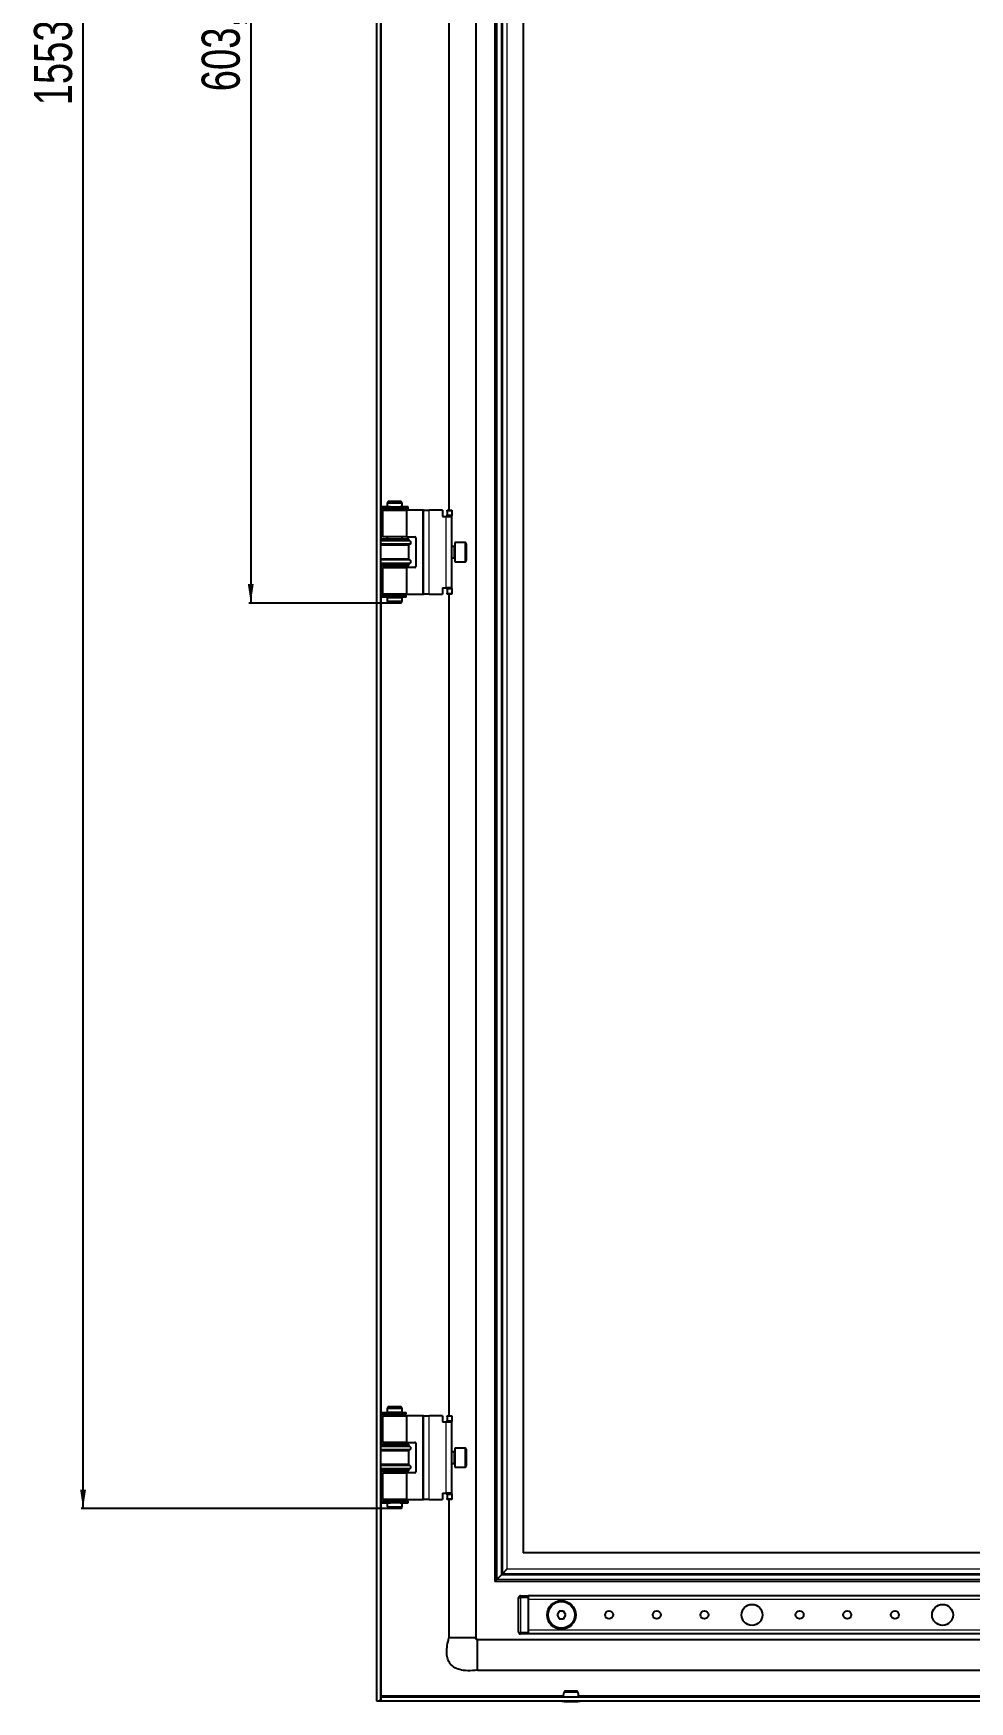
# Model space of a CAD drawing. Header units: millimetres. Extents: x -591 to 1706, y -1269 to 978.
# Drawn here: x 738 to 1229, y -978 to -103 of the extents above; entities that cross this region are included whole.
import ezdxf

# ---------------------------------------------------------------- set-up
doc = ezdxf.new("R2010")
doc.units = ezdxf.units.MM
doc.layers.add('FORMAT', color=7, linetype='Continuous')
doc.styles.add('SLDTEXTSTYLE0', font='TXT', dxfattribs={"width": 0.75})
doc.dimstyles.new('SLDDIMSTYLE0', dxfattribs={"dimtxt": 20, "dimasz": 10, "dimexe": 0, "dimexo": 0.0625, "dimgap": 5, "dimtad": 2, "dimdec": 1, "dimrnd": 1e-09, "dimzin": 12, "dimdsep": 46, "dimtxsty": 'SLDTEXTSTYLE0', "dimsah": 1, "dimcen": 0.09, "dimadec": 0, "dimazin": 3, "dimtfac": 1, "dimtofl": 0, "dimtmove": 0, "dimatfit": 3, "dimfxl": 0, "dimfrac": 2, "dimtolj": 1, "dimtzin": 12, "dimarcsym": 0})

# ---------------------------------------------------------------- blocks, each defined once
blk = doc.blocks.new('_D_6')
at = {"layer": 'FORMAT'}
for p, q in [((924.36, 676.61), (763.29, 676.61)), ((764.29, -876.89), (764.29, 676.61)), ((924.36, -876.89), (763.29, -876.89))]:
    blk.add_line(p, q, dxfattribs=at)
for points in [[(764.29, 676.61), (762.75, 666.61), (765.83, 666.61)], [(764.29, -876.89), (765.83, -866.89), (762.75, -866.89)]]:
    blk.add_solid(points, dxfattribs=at)
at = {"layer": 'FORMAT', "insert": (738.51, -140.78), "char_height": 20, "attachment_point": 1, "rotation": 90, "style": 'SLDTEXTSTYLE0'}
blk.add_mtext('1553,5', dxfattribs=at)
blk = doc.blocks.new('_D_10')
at = {"layer": 'FORMAT'}
for p, q in [((924.36, 201.61), (851.29, 201.61)), ((852.29, 201.61), (852.29, -401.89)), ((924.36, -401.89), (851.29, -401.89))]:
    blk.add_line(p, q, dxfattribs=at)
for points in [[(852.29, 201.61), (850.75, 191.61), (853.83, 191.61)], [(852.29, -401.89), (853.83, -391.89), (850.75, -391.89)]]:
    blk.add_solid(points, dxfattribs=at)
at = {"layer": 'FORMAT', "insert": (826.51, -133.39), "char_height": 20, "attachment_point": 1, "rotation": 90, "style": 'SLDTEXTSTYLE0'}
blk.add_mtext('603,5', dxfattribs=at)

msp = doc.modelspace()

# ---------------------------------------------------------------- linework, layer by layer
at = {"color": 7, "linetype": 'Continuous', "lineweight": 25}
for p, q in [((918.3, 777.36), (918.3, -977.64)), ((920.3, 777.36), (920.3, -977.64)), ((970.3, 744.36), (970.3, -944.64)), ((980.3, 714.86), (980.3, -915.14)), ((995.3, 699.86), (995.3, -900.14)), ((956.3, 152.86), (956.3, -353.14)), ((924.37, -348.39), (923.8, -349.39)), ((923.8, -349.39), (923.8, -351.39)), ((931.8, -349.39), (923.8, -349.39)), ((924.37, -348.39), (931.22, -348.39)), ((931.8, -349.39), (931.22, -348.39)), ((931.8, -351.39), (931.8, -349.39)), ((920.65, -351.44), (920.65, -352.34)), ((924.64, -351.44), (920.65, -351.44)), ((924.64, -352.34), (920.65, -352.34)), ((921.35, -353.14), (921.35, -367.14)), ((921.35, -353.14), (934.25, -353.14)), ((923.8, -351.39), (931.8, -351.39)), ((923.8, -352.39), (923.8, -353.14)), ((923.8, -352.39), (931.8, -352.39)), ((924.3, -351.39), (924.3, -351.44)), ((924.3, -352.34), (924.3, -352.39)), ((925.29, -351.44), (924.64, -351.44)), ((925.29, -352.34), (924.64, -352.34)), ((925.63, -351.44), (925.29, -351.44)), ((925.63, -352.34), (925.29, -352.34)), ((925.63, -352.34), (925.63, -351.44)), ((925.63, -351.44), (925.63, -351.44)), ((925.63, -352.34), (925.63, -352.34)), ((930.72, -351.44), (930.72, -352.34)), ((930.74, -351.44), (930.72, -351.44)), ((930.74, -352.34), (930.72, -352.34)), ((932.04, -351.44), (930.74, -351.44)), ((932.04, -352.34), (930.74, -352.34)), ((931.3, -351.44), (931.3, -351.39)), ((931.3, -352.39), (931.3, -352.34)), ((931.8, -353.14), (931.8, -352.39)), ((932.76, -351.44), (932.04, -351.44)), ((932.76, -352.34), (932.04, -352.34)), ((934.95, -351.44), (932.76, -351.44)), ((934.95, -352.34), (932.76, -352.34)), ((934.25, -367.14), (934.25, -353.14)), ((942.35, -353.14), (934.25, -353.14)), ((934.95, -352.34), (934.95, -351.44)), ((942.85, -353.14), (942.35, -353.14)), ((942.85, -397.14), (942.85, -353.14)), ((942.85, -353.14), (945.85, -353.14)), ((952.85, -353.14), (945.85, -353.14)), ((952.85, -353.14), (952.85, -356.44)), ((952.85, -356.44), (954.85, -356.44)), ((954.85, -356.44), (957.85, -356.44)), ((955.35, -353.14), (957.85, -353.14)), ((955.35, -353.64), (955.35, -353.14)), ((955.35, -353.64), (955.35, -355.64)), ((955.35, -356.14), (955.35, -355.64)), ((957.85, -356.14), (955.35, -356.14)), ((955.35, -356.14), (955.35, -356.44)), ((957.85, -353.14), (957.85, -353.64)), ((957.85, -353.64), (957.85, -355.64)), ((957.85, -355.64), (957.85, -356.14)), ((957.85, -356.44), (957.85, -356.14)), ((957.85, -393.84), (957.85, -356.44)), ((934.25, -367.14), (921.35, -367.14)), ((923.8, -367.14), (923.8, -368.14)), ((931.8, -368.14), (931.8, -367.14)), ((934.25, -367.14), (938.35, -367.14)), ((920.3, -368.14), (935.3, -368.14)), ((935.3, -368.74), (920.3, -368.74)), ((935.3, -371.54), (920.3, -371.54)), ((935.3, -368.74), (935.3, -368.14)), ((936, -369.43), (935.3, -368.74)), ((935.3, -371.54), (936, -370.86)), ((935.3, -378.74), (935.3, -371.54)), ((938.85, -367.64), (938.85, -382.64)), ((959.1, -372.14), (957.85, -372.14)), ((964.75, -370.14), (959.35, -370.14)), ((959.35, -370.14), (959.35, -379.46)), ((965.35, -370.74), (965.35, -378.94)), ((935.3, -378.74), (920.3, -378.74)), ((935.3, -381.54), (920.3, -381.54)), ((920.3, -382.14), (935.3, -382.14)), ((921.35, -383.14), (921.35, -397.14)), ((921.35, -383.14), (934.25, -383.14)), ((923.8, -382.14), (923.8, -383.14)), ((931.8, -383.14), (931.8, -382.14)), ((934.25, -397.14), (934.25, -383.14)), ((938.35, -383.14), (934.25, -383.14)), ((936, -379.43), (935.3, -378.74)), ((935.3, -381.54), (936, -380.86)), ((935.3, -382.14), (935.3, -381.54)), ((957.85, -378.14), (959.1, -378.14)), ((959.35, -379.46), (959.35, -380.14)), ((959.35, -380.14), (964.75, -380.14)), ((965.35, -378.94), (965.35, -379.54)), ((920.65, -397.94), (920.65, -398.84)), ((933.53, -397.94), (920.65, -397.94)), ((933.53, -398.84), (920.65, -398.84)), ((934.25, -397.14), (921.35, -397.14)), ((923.8, -397.14), (923.8, -397.89)), ((923.8, -397.89), (931.8, -397.89)), ((923.8, -398.89), (923.8, -400.89)), ((923.8, -398.89), (931.8, -398.89)), ((923.8, -400.89), (924.37, -401.89)), ((923.8, -400.89), (928.55, -400.89)), ((924.3, -397.89), (924.3, -397.94)), ((924.3, -398.84), (924.3, -398.89)), ((928.44, -401.89), (924.37, -401.89)), ((931.22, -401.89), (928.44, -401.89)), ((928.55, -400.89), (931.8, -400.89)), ((931.22, -401.89), (931.8, -400.89)), ((931.3, -397.94), (931.3, -397.89)), ((931.3, -398.89), (931.3, -398.84)), ((931.8, -397.89), (931.8, -397.14)), ((931.8, -400.89), (931.8, -398.89)), ((933.62, -397.94), (933.53, -397.94)), ((933.62, -398.84), (933.53, -398.84)), ((933.62, -398.84), (933.62, -397.94)), ((933.83, -397.94), (933.62, -397.94)), ((933.83, -398.84), (933.62, -398.84)), ((933.83, -398.84), (933.83, -397.94)), ((934.25, -397.14), (942.35, -397.14)), ((942.35, -397.14), (942.85, -397.14)), ((945.85, -397.14), (942.85, -397.14)), ((945.85, -397.14), (952.85, -397.14)), ((952.85, -393.84), (954.85, -393.84)), ((952.85, -393.84), (952.85, -397.14)), ((957.85, -393.84), (954.85, -393.84)), ((955.35, -393.84), (955.35, -394.14)), ((955.35, -394.14), (957.85, -394.14)), ((955.35, -394.64), (955.35, -394.14)), ((955.35, -394.64), (955.35, -396.64)), ((955.35, -397.14), (955.35, -396.64)), ((957.85, -397.14), (955.35, -397.14)), ((956.3, -397.14), (956.3, -828.14)), ((957.85, -394.14), (957.85, -393.84)), ((957.85, -394.14), (957.85, -394.64)), ((957.85, -394.64), (957.85, -396.64)), ((957.85, -396.64), (957.85, -397.14)), ((920.65, -826.44), (920.65, -827.34)), ((920.65, -826.44), (933.53, -826.44)), ((920.65, -827.34), (933.53, -827.34)), ((921.35, -828.14), (921.35, -842.14)), ((921.35, -828.14), (934.25, -828.14)), ((924.37, -823.39), (923.8, -824.39)), ((923.8, -824.39), (923.8, -826.39)), ((931.8, -824.39), (923.8, -824.39)), ((928.55, -826.39), (923.8, -826.39)), ((923.8, -827.39), (923.8, -828.14)), ((928.55, -827.39), (923.8, -827.39)), ((924.3, -826.39), (924.3, -826.44)), ((924.3, -827.34), (924.3, -827.39)), ((924.37, -823.39), (931.22, -823.39)), ((931.8, -826.39), (928.55, -826.39)), ((931.8, -827.39), (928.55, -827.39)), ((931.8, -824.39), (931.22, -823.39)), ((931.3, -826.44), (931.3, -826.39)), ((931.3, -827.39), (931.3, -827.34)), ((931.8, -826.39), (931.8, -824.39)), ((931.8, -828.14), (931.8, -827.39)), ((933.53, -826.44), (933.62, -826.44)), ((933.53, -827.34), (933.62, -827.34)), ((933.62, -827.34), (933.62, -826.44)), ((933.62, -826.44), (933.83, -826.44)), ((933.62, -827.34), (933.83, -827.34)), ((933.83, -827.34), (933.83, -826.44)), ((934.25, -842.14), (934.25, -828.14)), ((942.35, -828.14), (934.25, -828.14)), ((942.85, -828.14), (942.35, -828.14)), ((942.85, -828.14), (945.85, -828.14)), ((942.85, -872.14), (942.85, -828.14)), ((952.85, -828.14), (945.85, -828.14)), ((952.85, -828.14), (952.85, -831.44)), ((955.35, -828.14), (957.85, -828.14)), ((955.35, -828.64), (955.35, -828.14)), ((955.35, -828.64), (955.35, -830.64)), ((955.35, -831.14), (955.35, -830.64)), ((957.85, -831.14), (955.35, -831.14)), ((955.35, -831.14), (955.35, -831.44)), ((957.85, -828.14), (957.85, -828.64)), ((957.85, -828.64), (957.85, -830.64)), ((957.85, -830.64), (957.85, -831.14)), ((957.85, -831.44), (957.85, -831.14)), ((952.85, -831.44), (954.85, -831.44)), ((954.85, -831.44), (957.85, -831.44)), ((957.85, -868.84), (957.85, -831.44)), ((920.3, -843.14), (935.3, -843.14)), ((935.3, -843.74), (920.3, -843.74)), ((935.3, -846.54), (920.3, -846.54)), ((934.25, -842.14), (921.35, -842.14)), ((923.8, -842.14), (923.8, -843.14)), ((931.8, -843.14), (931.8, -842.14)), ((934.25, -842.14), (938.35, -842.14)), ((935.3, -843.74), (935.3, -843.14)), ((936, -844.43), (935.3, -843.74)), ((935.3, -846.54), (936, -845.86)), ((935.3, -853.74), (935.3, -846.54)), ((938.85, -842.64), (938.85, -857.64)), ((959.1, -847.14), (957.85, -847.14)), ((964.75, -845.14), (959.35, -845.14)), ((959.35, -845.14), (959.35, -855.14)), ((965.35, -845.74), (965.35, -854.54)), ((935.3, -853.74), (920.3, -853.74)), ((935.3, -856.54), (920.3, -856.54)), ((920.3, -857.14), (935.3, -857.14)), ((923.8, -857.14), (923.8, -858.14)), ((931.8, -858.14), (931.8, -857.14)), ((936, -854.43), (935.3, -853.74)), ((935.3, -856.54), (936, -855.86)), ((935.3, -857.14), (935.3, -856.54)), ((957.85, -853.14), (959.1, -853.14)), ((959.35, -855.14), (964.75, -855.14)), ((921.35, -858.14), (921.35, -872.14)), ((921.35, -858.14), (934.25, -858.14)), ((934.25, -872.14), (934.25, -858.14)), ((938.35, -858.14), (934.25, -858.14)), ((920.65, -872.94), (920.65, -873.84)), ((920.65, -872.94), (924.64, -872.94)), ((920.65, -873.84), (924.64, -873.84)), ((934.25, -872.14), (921.35, -872.14)), ((923.8, -872.14), (923.8, -872.89)), ((928.55, -872.89), (923.8, -872.89)), ((923.8, -873.89), (923.8, -875.89)), ((928.55, -873.89), (923.8, -873.89)), ((924.3, -872.89), (924.3, -872.94)), ((924.3, -873.84), (924.3, -873.89)), ((924.64, -872.94), (925.29, -872.94)), ((924.64, -873.84), (925.29, -873.84)), ((925.29, -872.94), (925.63, -872.94)), ((925.29, -873.84), (925.63, -873.84)), ((925.63, -873.84), (925.63, -872.94)), ((925.63, -872.94), (925.63, -872.94)), ((925.63, -873.84), (925.63, -873.84)), ((931.8, -872.89), (928.55, -872.89)), ((931.8, -873.89), (928.55, -873.89)), ((930.72, -872.94), (930.72, -873.84)), ((930.72, -872.94), (930.74, -872.94)), ((930.72, -873.84), (930.74, -873.84)), ((930.74, -872.94), (932.04, -872.94)), ((930.74, -873.84), (932.04, -873.84)), ((931.3, -872.94), (931.3, -872.89)), ((931.3, -873.89), (931.3, -873.84)), ((931.8, -872.89), (931.8, -872.14)), ((931.8, -875.89), (931.8, -873.89)), ((932.04, -872.94), (932.76, -872.94)), ((932.04, -873.84), (932.76, -873.84)), ((932.76, -872.94), (934.95, -872.94)), ((932.76, -873.84), (934.95, -873.84)), ((934.25, -872.14), (942.35, -872.14)), ((934.95, -873.84), (934.95, -872.94)), ((942.35, -872.14), (942.85, -872.14)), ((945.85, -872.14), (942.85, -872.14)), ((945.85, -872.14), (952.85, -872.14)), ((952.85, -868.84), (954.85, -868.84)), ((952.85, -868.84), (952.85, -872.14)), ((957.85, -868.84), (954.85, -868.84)), ((955.35, -868.84), (955.35, -869.14)), ((955.35, -869.14), (957.85, -869.14)), ((955.35, -869.64), (955.35, -869.14)), ((955.35, -869.64), (955.35, -871.64)), ((955.35, -872.14), (955.35, -871.64)), ((957.85, -872.14), (955.35, -872.14)), ((956.3, -872.14), (956.3, -944.64)), ((957.85, -869.14), (957.85, -868.84)), ((957.85, -869.14), (957.85, -869.64)), ((957.85, -869.64), (957.85, -871.64)), ((957.85, -871.64), (957.85, -872.14)), ((923.8, -875.89), (924.37, -876.89)), ((923.8, -875.89), (928.55, -875.89)), ((928.44, -876.89), (924.37, -876.89)), ((931.22, -876.89), (928.44, -876.89)), ((928.55, -875.89), (931.8, -875.89)), ((931.22, -876.89), (931.8, -875.89)), ((1435.3, -900.14), (995.3, -900.14)), ((986.7, -908.74), (984.4, -911.04)), ((981.3, -914.14), (980.3, -915.14)), ((1384.05, -915.14), (980.3, -915.14)), ((983.7, -911.74), (981.4, -914.04)), ((984.4, -911.04), (983.7, -911.74)), ((992.8, -941.64), (992.8, -923.64)), ((993.8, -922.64), (997.8, -922.64)), ((1377.8, -922.64), (997.8, -922.64)), ((997.8, -922.64), (997.8, -923.64)), ((997.8, -923.64), (997.8, -941.64)), ((997.8, -924.64), (997.8, -940.64)), ((1014.14, -930.64), (1012.99, -932.64)), ((1012.99, -932.64), (1014.14, -934.64)), ((1016.45, -930.64), (1014.14, -930.64)), ((1014.14, -934.64), (1016.45, -934.64)), ((1017.61, -932.64), (1016.45, -930.64)), ((1016.45, -934.64), (1017.61, -932.64)), ((997.8, -942.64), (993.8, -942.64)), ((997.8, -941.64), (997.8, -942.64)), ((1377.8, -942.64), (997.8, -942.64)), ((1377.8, -945.64), (971.3, -945.64)), ((971.3, -961.64), (1459.3, -961.64)), ((918.3, -977.64), (920.3, -977.64)), ((920.6, -975.64), (920.6, -977.64)), ((920.6, -975.64), (1510, -975.64)), ((920.6, -977.64), (1510, -977.64)), ((920.7, -975.64), (920.9, -975.04)), ((1016.71, -973.03), (1023.89, -973.03)), ((1023.4, -972.64), (1017.19, -972.64))]:
    msp.add_line(p, q, dxfattribs=at)
at = {"color": 8, "linetype": 'Continuous', "lineweight": 18}
for p, q in [((981.3, 713.86), (981.3, -914.14)), ((981.4, 713.76), (981.4, -914.04)), ((983.7, 711.45), (983.7, -911.74)), ((984.4, 710.76), (984.4, -911.04)), ((986.7, 708.45), (986.7, -908.74)), ((920.9, -351.44), (920.9, 151.16)), ((920.9, -368.14), (920.9, -352.34)), ((924.64, -352.34), (924.64, -351.44)), ((925.29, -352.34), (925.29, -351.44)), ((925.63, -352.34), (925.63, -351.44)), ((930.74, -352.34), (930.74, -351.44)), ((932.04, -352.34), (932.04, -351.44)), ((932.76, -352.34), (932.76, -351.44)), ((942.35, -353.14), (942.35, -397.14)), ((945.85, -397.14), (945.85, -353.14)), ((954.85, -393.84), (954.85, -356.44)), ((957.85, -353.64), (955.35, -353.64)), ((955.35, -355.64), (957.85, -355.64)), ((936, -369.43), (920.3, -369.43)), ((936, -370.86), (920.3, -370.86)), ((959.1, -378.14), (959.1, -372.14)), ((964.75, -379.46), (964.75, -370.14)), ((936, -379.43), (920.3, -379.43)), ((936, -380.86), (920.3, -380.86)), ((920.9, -397.94), (920.9, -382.14)), ((964.75, -380.14), (964.75, -379.46)), ((920.9, -826.44), (920.9, -398.84)), ((933.53, -398.84), (933.53, -397.94)), ((957.85, -394.64), (955.35, -394.64)), ((955.35, -396.64), (957.85, -396.64)), ((920.9, -843.14), (920.9, -827.34)), ((933.53, -826.44), (933.53, -827.34)), ((942.35, -828.14), (942.35, -872.14)), ((945.85, -872.14), (945.85, -828.14)), ((957.85, -828.64), (955.35, -828.64)), ((955.35, -830.64), (957.85, -830.64)), ((954.85, -868.84), (954.85, -831.44)), ((936, -844.43), (920.3, -844.43)), ((936, -845.86), (920.3, -845.86)), ((959.1, -847.55), (959.1, -847.14)), ((959.1, -853.14), (959.1, -847.55)), ((964.75, -855.14), (964.75, -845.14)), ((936, -854.43), (920.3, -854.43)), ((936, -855.86), (920.3, -855.86)), ((920.9, -872.94), (920.9, -857.14)), ((920.9, -975.04), (920.9, -873.84)), ((924.64, -872.94), (924.64, -873.84)), ((925.29, -872.94), (925.29, -873.84)), ((925.63, -872.94), (925.63, -873.84)), ((930.74, -872.94), (930.74, -873.84)), ((932.04, -872.94), (932.04, -873.84)), ((932.76, -872.94), (932.76, -873.84)), ((957.85, -869.64), (955.35, -869.64)), ((955.35, -871.64), (957.85, -871.64)), ((1443.89, -908.74), (986.7, -908.74)), ((1384.05, -914.14), (981.3, -914.14)), ((1384.05, -914.04), (981.4, -914.04)), ((1384.05, -911.74), (983.7, -911.74)), ((1384.05, -911.04), (984.4, -911.04)), ((992.8, -923.64), (993.8, -923.64)), ((993.8, -923.64), (993.8, -922.64)), ((993.8, -923.64), (993.8, -941.64)), ((997.8, -923.64), (993.8, -923.64)), ((1377.8, -924.64), (997.8, -924.64)), ((992.8, -941.64), (993.8, -941.64)), ((993.8, -941.64), (997.8, -941.64)), ((993.8, -942.64), (993.8, -941.64)), ((1377.8, -940.64), (997.8, -940.64)), ((1016.25, -975.04), (920.9, -975.04)), ((1015.44, -977.77), (1025.16, -977.77)), ((1015.55, -977.89), (1025.05, -977.89)), ((1406.25, -975.04), (1024.34, -975.04))]:
    msp.add_line(p, q, dxfattribs=at)
at = {"color": 7, "linetype": 'Continuous', "lineweight": 25}
for centre, radius in [((1015.3, -932.64), 7.5), ((1015.3, -932.64), 7), ((1115.3, -932.64), 5.5), ((1215.3, -932.64), 5.5), ((1040.3, -932.64), 2.1), ((1065.3, -932.64), 2.1), ((1090.3, -932.64), 2.1), ((1140.3, -932.64), 2.1), ((1165.3, -932.64), 2.1), ((1190.3, -932.64), 2.1)]:
    msp.add_circle(centre, radius, dxfattribs=at)
for centre, radius, start, end in [((938.35, -367.64), 0.5, 0, 90), ((935.3, -370.14), 1, 314.427, 45.573), ((959.1, -371.89), 0.25, 270, 0), ((964.75, -370.74), 0.6, 360, 90), ((935.3, -380.14), 1, 314.427, 45.573), ((938.35, -382.64), 0.5, 270, 0), ((959.1, -378.39), 0.25, 0, 90), ((964.75, -379.54), 0.6, 270, 0), ((935.3, -845.14), 1, 314.427, 45.573), ((938.35, -842.64), 0.5, 0, 90), ((959.1, -846.89), 0.25, 270, 0), ((964.75, -845.74), 0.6, 360, 90), ((935.3, -855.14), 1, 314.427, 45.573), ((959.1, -853.39), 0.25, 360, 90), ((964.75, -854.54), 0.6, 270, 0), ((938.35, -857.64), 0.5, 270, 0), ((993.8, -923.64), 1, 90, 180), ((993.8, -941.64), 1, 180, 270), ((1041.2, -977.71), 25.77, 179.86102, 180.13898), ((1015.56, -977.77), 0.126, 180, 263.97442), ((1020.3, -932.89), 45.25, 263.97442, 269.9984), ((1022.42, -975.38), 6.18, 157.63457, 182.46578), ((1017.19, -973.14), 0.5, 90, 166.61654), ((1020.3, -932.89), 45.25, 270.0016, 276.02558), ((1023.4, -973.14), 0.5, 13.38346, 90), ((1018.17, -975.38), 6.18, 357.53422, 22.36543), ((1025.03, -977.77), 0.126, 276.02558, 0), ((999.39, -977.71), 25.77, 359.86102, 0.13898)]:
    msp.add_arc(centre, radius, start, end, dxfattribs=at)
for points, knots in [([(971.3, -961.64), (969.57, -961.81), (966.43, -962.12), (962.1, -961.6), (958.67, -960.18), (956.46, -957.86), (955.37, -955.09), (955.05, -952.04), (955.35, -948.48), (955.96, -945.99), (956.3, -944.64)], [0, 0, 0, 0, 0.1767131, 0.3209108, 0.4403077, 0.5483696, 0.6373998, 0.7388783, 0.8585434, 1, 1, 1, 1]), ([(970.18, -944.64), (970.15, -944.64), (970.07, -944.64), (969.61, -944.64), (969.32, -944.64)], [0, 0, 0, 0, 0.350861, 1, 1, 1, 1]), ([(971.3, -945.81), (971.2, -945.79), (971.06, -945.77), (970.9, -945.71), (970.82, -945.65), (970.76, -945.58), (970.72, -945.51), (970.69, -945.44), (970.63, -945.27), (970.46, -945.18), (970.31, -944.96), (970.28, -944.76), (970.26, -944.64)], [0, 0, 0, 0, 0.146823, 0.202041, 0.247643, 0.28691, 0.323569, 0.360785, 0.40083, 0.628513, 0.79432, 1, 1, 1, 1]), ([(970.3, -944.64), (970.45, -944.87), (970.71, -945.27), (971.12, -945.53), (971.3, -945.64)], [0, 0, 0, 0, 0.5615605, 1, 1, 1, 1]), ([(971.3, -961.64), (971.3, -961.52), (971.3, -961.28), (971.3, -959.43), (971.3, -956.79), (971.3, -953.65), (971.3, -950.49), (971.3, -947.88), (971.3, -946.25), (971.3, -946.04), (971.3, -945.97)], [0, 0, 0, 0, 0.133856, 0.267712, 0.401568, 0.535424, 0.66928, 0.803137, 0.936993, 1, 1, 1, 1]), ([(920.3, -977.64), (920.32, -977.21), (920.36, -976.65), (920.55, -976.09), (920.6, -975.96)], [0, 0, 0, 0, 0.7734591, 1, 1, 1, 1]), ([(920.9, -975.04), (920.85, -975.2), (920.8, -975.36), (920.7, -975.58), (920.65, -975.64), (920.6, -975.64)], [0, 0, 0, 0, 0.5, 0.5, 1, 1, 1, 1])]:
    msp.add_open_spline(points, degree=3, knots=knots, dxfattribs=at)
for points in [[(957.27, -944.64), (956.99, -944.64), (956.43, -944.64), (956.34, -944.64), (956.3, -944.64)], [(959.73, -944.64), (959.24, -944.64), (958.27, -944.64), (957.61, -944.64), (957.27, -944.64)], [(963.3, -944.64), (962.67, -944.64), (961.41, -944.64), (960.29, -944.64), (959.73, -944.64)], [(966.87, -944.64), (966.3, -944.64), (965.18, -944.64), (963.92, -944.64), (963.3, -944.64)], [(969.32, -944.64), (968.99, -944.64), (968.32, -944.64), (967.35, -944.64), (966.87, -944.64)]]:
    msp.add_open_spline(points, degree=3, dxfattribs=at)

# ---------------------------------------------------------------- dimensions: what is measured, and where the dimension line sits
at = {"layer": 'FORMAT'}
for base, p1, p2, picture, middle in [((764.29, 676.61), (924.37, -876.89), (924.37, 676.61), '_D_6', (764.29, -100.14)), ((852.29, -401.89), (924.37, 201.61), (924.37, -401.89), '_D_10', (852.29, -100.14))]:
    dim = msp.add_linear_dim(base=base, p1=p1, p2=p2, angle=90, dimstyle='SLDDIMSTYLE0', dxfattribs=at)
    dim.commit()
    dim.dimension.update_dxf_attribs({"geometry": picture, "text_midpoint": middle, "dimtype": 160})

doc.saveas('drawing.dxf')
